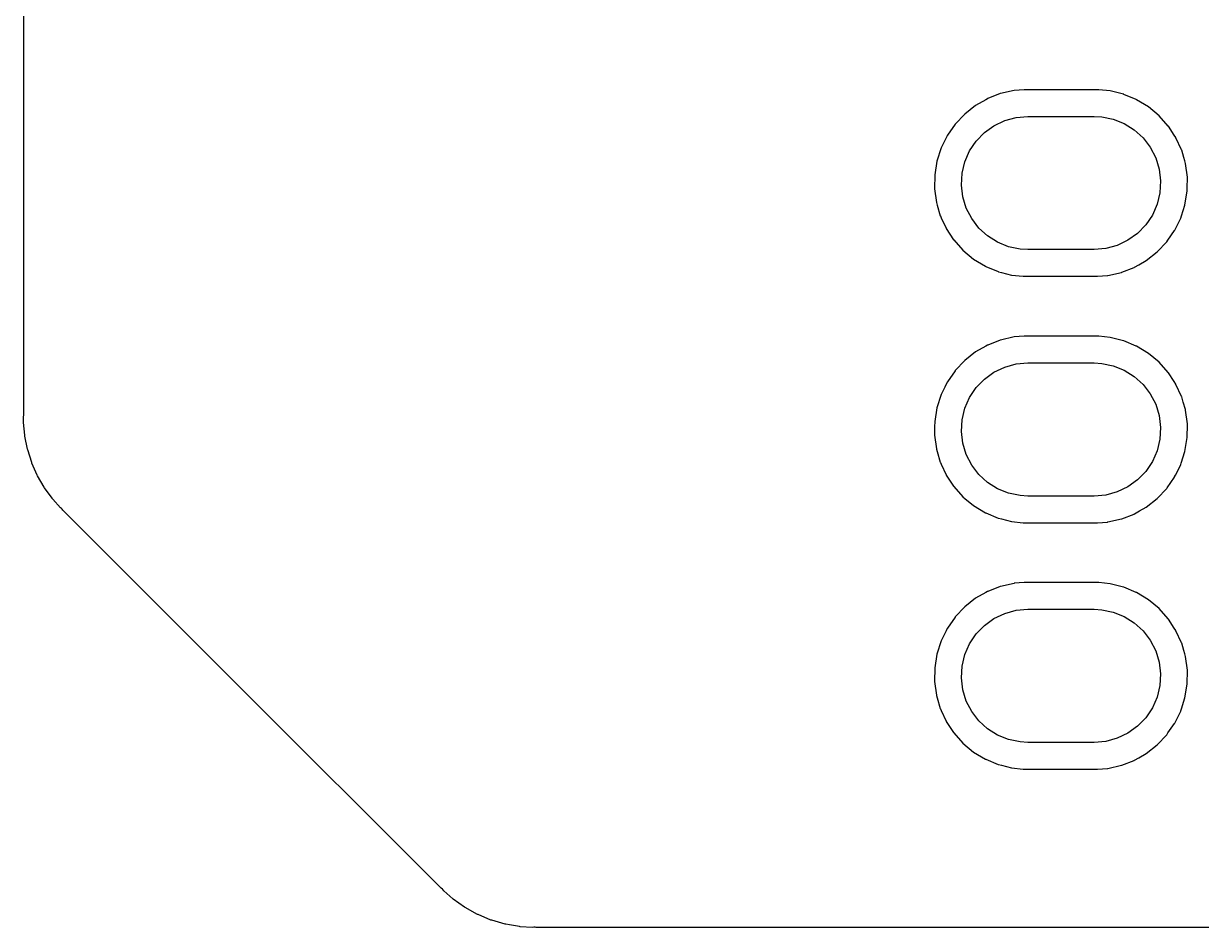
# Model space of a CAD drawing. Extents: x 132 to 182, y -154 to -53.
# Drawn here: x 132.35 to 154.8, y -153.91 to -136.67 of the extents above; entities that cross this region are included whole.
import ezdxf

# ---------------------------------------------------------------- set-up
doc = ezdxf.new("R2010")
doc.units = 0
doc.layers.add('BLACK', color=7, linetype='CONTINUOUS')

msp = doc.modelspace()

# ---------------------------------------------------------------- linework, layer by layer
at = {"layer": 'BLACK', "linetype": 'CONTINUOUS'}
for p, q in [((132.356, -143.949), (132.356, -134.784)), ((150.97, -138.006), (150.733, -138.098)), ((150.975, -138.004), (150.97, -138.006)), ((150.97, -138.006), (150.97, -138.006)), ((151.232, -137.946), (150.975, -138.004)), ((151.237, -137.945), (151.232, -137.946)), ((151.427, -137.931), (151.237, -137.945)), ((151.237, -137.945), (151.237, -137.945)), ((151.429, -137.931), (151.427, -137.931)), ((151.427, -137.931), (151.427, -137.931)), ((152.846, -137.931), (151.429, -137.931)), ((153.066, -137.953), (152.846, -137.931)), ((153.19, -137.985), (153.066, -137.953)), ((153.317, -138.017), (153.19, -137.985)), ((153.322, -138.018), (153.317, -138.017)), ((153.317, -138.017), (153.317, -138.017)), ((153.326, -138.02), (153.322, -138.018)), ((153.561, -138.119), (153.326, -138.02)), ((153.326, -138.02), (153.326, -138.02)), ((150.499, -138.231), (150.291, -138.395)), ((150.692, -138.121), (150.499, -138.231)), ((150.724, -138.102), (150.692, -138.121)), ((150.728, -138.1), (150.724, -138.102)), ((150.724, -138.102), (150.724, -138.102)), ((150.733, -138.098), (150.728, -138.1)), ((150.733, -138.098), (150.733, -138.098)), ((153.566, -138.121), (153.561, -138.119)), ((153.792, -138.258), (153.566, -138.121)), ((153.995, -138.427), (153.792, -138.258)), ((150.291, -138.395), (150.11, -138.587)), ((150.849, -138.617), (151.053, -138.519)), ((151.053, -138.519), (151.271, -138.46)), ((151.271, -138.46), (151.496, -138.44)), ((151.496, -138.44), (152.756, -138.44)), ((152.756, -138.44), (152.902, -138.448)), ((152.902, -138.448), (153.123, -138.494)), ((153.123, -138.494), (153.333, -138.578)), ((154.171, -138.624), (153.995, -138.427)), ((150.107, -138.591), (149.962, -138.8)), ((150.11, -138.587), (150.107, -138.591)), ((150.509, -138.91), (150.666, -138.748)), ((150.666, -138.748), (150.849, -138.617)), ((153.333, -138.578), (153.524, -138.698)), ((153.524, -138.698), (153.691, -138.85)), ((154.173, -138.628), (154.171, -138.624)), ((154.284, -138.797), (154.173, -138.628)), ((154.173, -138.628), (154.173, -138.628)), ((149.938, -138.849), (149.842, -139.042)), ((149.957, -138.809), (149.938, -138.849)), ((149.959, -138.805), (149.957, -138.809)), ((149.957, -138.809), (149.957, -138.809)), ((149.962, -138.8), (149.959, -138.805)), ((150.383, -139.098), (150.509, -138.91)), ((153.691, -138.85), (153.828, -139.029)), ((154.316, -138.845), (154.284, -138.797)), ((154.318, -138.849), (154.316, -138.845)), ((154.424, -139.08), (154.318, -138.849)), ((149.842, -139.042), (149.762, -139.293)), ((150.292, -139.305), (150.383, -139.098)), ((153.828, -139.029), (153.932, -139.23)), ((154.427, -139.085), (154.424, -139.08)), ((154.468, -139.226), (154.427, -139.085)), ((149.762, -139.293), (149.719, -139.554)), ((150.24, -139.524), (150.292, -139.305)), ((153.932, -139.23), (153.998, -139.446)), ((154.486, -139.288), (154.468, -139.226)), ((154.5, -139.339), (154.486, -139.288)), ((154.536, -139.601), (154.5, -139.339)), ((149.719, -139.554), (149.716, -139.819)), ((150.227, -139.75), (150.24, -139.524)), ((153.998, -139.446), (154.025, -139.67)), ((154.533, -139.818), (154.536, -139.601)), ((149.716, -139.819), (149.751, -140.081)), ((150.254, -139.974), (150.227, -139.75)), ((154.025, -139.67), (154.012, -139.895)), ((154.49, -140.126), (154.533, -139.865)), ((154.533, -139.865), (154.533, -139.818)), ((149.751, -140.081), (149.753, -140.085)), ((149.753, -140.085), (149.753, -140.085)), ((149.753, -140.085), (149.766, -140.131)), ((150.32, -140.19), (150.254, -139.974)), ((154.012, -139.895), (153.96, -140.115)), ((149.766, -140.131), (149.825, -140.334)), ((150.424, -140.39), (150.32, -140.19)), ((153.96, -140.115), (153.869, -140.322)), ((154.422, -140.338), (154.489, -140.131)), ((154.489, -140.131), (154.49, -140.126)), ((149.825, -140.334), (149.827, -140.339)), ((149.827, -140.339), (149.827, -140.339)), ((149.827, -140.339), (149.843, -140.373)), ((149.843, -140.373), (149.936, -140.574)), ((150.561, -140.569), (150.424, -140.39)), ((153.743, -140.509), (153.586, -140.671)), ((153.869, -140.322), (153.743, -140.509)), ((154.295, -140.61), (154.408, -140.382)), ((154.408, -140.382), (154.41, -140.378)), ((154.408, -140.382), (154.408, -140.382)), ((154.41, -140.378), (154.422, -140.338)), ((149.936, -140.574), (149.939, -140.578)), ((149.939, -140.578), (150.078, -140.792)), ((150.728, -140.721), (150.561, -140.569)), ((150.919, -140.841), (150.728, -140.721)), ((153.586, -140.671), (153.402, -140.803)), ((154.165, -140.799), (154.29, -140.619)), ((154.29, -140.619), (154.293, -140.615)), ((154.29, -140.619), (154.29, -140.619)), ((154.293, -140.615), (154.295, -140.61)), ((150.078, -140.792), (150.078, -140.792)), ((150.078, -140.792), (150.081, -140.795)), ((150.081, -140.795), (150.257, -140.993)), ((150.257, -140.993), (150.46, -141.162)), ((151.129, -140.926), (150.919, -140.841)), ((151.35, -140.971), (151.129, -140.926)), ((151.496, -140.98), (151.35, -140.971)), ((152.756, -140.98), (151.496, -140.98)), ((152.981, -140.96), (152.756, -140.98)), ((153.199, -140.9), (152.981, -140.96)), ((153.402, -140.803), (153.199, -140.9)), ((153.961, -141.025), (154.142, -140.832)), ((154.142, -140.832), (154.165, -140.799)), ((150.46, -141.162), (150.686, -141.299)), ((153.608, -141.271), (153.753, -141.188)), ((153.753, -141.188), (153.961, -141.025)), ((150.686, -141.299), (150.691, -141.301)), ((150.691, -141.301), (150.691, -141.301)), ((150.691, -141.301), (150.926, -141.399)), ((150.926, -141.399), (150.926, -141.399)), ((150.926, -141.399), (150.93, -141.401)), ((150.93, -141.401), (150.935, -141.402)), ((150.935, -141.402), (150.935, -141.402)), ((150.935, -141.402), (150.99, -141.416)), ((150.99, -141.416), (151.186, -141.466)), ((153.02, -141.474), (153.277, -141.415)), ((153.277, -141.415), (153.284, -141.413)), ((153.284, -141.413), (153.519, -141.321)), ((153.519, -141.321), (153.524, -141.319)), ((153.519, -141.321), (153.519, -141.321)), ((153.524, -141.319), (153.529, -141.316)), ((153.529, -141.316), (153.608, -141.271)), ((151.186, -141.466), (151.406, -141.488)), ((151.406, -141.488), (152.823, -141.488)), ((152.823, -141.488), (152.825, -141.488)), ((152.825, -141.488), (153.015, -141.474)), ((152.825, -141.488), (152.825, -141.488)), ((153.015, -141.474), (153.015, -141.474)), ((153.015, -141.474), (153.02, -141.474)), ((150.97, -142.707), (150.733, -142.8)), ((150.975, -142.706), (150.97, -142.707)), ((150.97, -142.707), (150.97, -142.707)), ((151.232, -142.647), (150.975, -142.706)), ((151.237, -142.647), (151.232, -142.647)), ((151.427, -142.633), (151.237, -142.647)), ((151.237, -142.647), (151.237, -142.647)), ((151.429, -142.633), (151.427, -142.633)), ((151.427, -142.633), (151.427, -142.633)), ((152.846, -142.633), (151.429, -142.633)), ((153.066, -142.655), (152.846, -142.633)), ((153.19, -142.686), (153.066, -142.655)), ((153.317, -142.719), (153.19, -142.686)), ((153.322, -142.72), (153.317, -142.719)), ((153.317, -142.719), (153.317, -142.719)), ((153.326, -142.722), (153.322, -142.72)), ((153.561, -142.82), (153.326, -142.722)), ((153.326, -142.722), (153.326, -142.722)), ((150.499, -142.933), (150.291, -143.096)), ((150.692, -142.822), (150.499, -142.933)), ((150.724, -142.804), (150.692, -142.822)), ((150.728, -142.802), (150.724, -142.804)), ((150.724, -142.804), (150.724, -142.804)), ((150.733, -142.8), (150.728, -142.802)), ((150.733, -142.8), (150.733, -142.8)), ((153.566, -142.822), (153.561, -142.82)), ((153.792, -142.959), (153.566, -142.822)), ((153.995, -143.128), (153.792, -142.959)), ((150.291, -143.096), (150.11, -143.289)), ((150.849, -143.318), (151.053, -143.221)), ((151.053, -143.221), (151.271, -143.161)), ((151.271, -143.161), (151.496, -143.141)), ((151.496, -143.141), (152.756, -143.141)), ((152.756, -143.141), (152.902, -143.15)), ((152.902, -143.15), (153.123, -143.195)), ((153.123, -143.195), (153.333, -143.28)), ((154.171, -143.326), (153.995, -143.128)), ((150.107, -143.293), (149.962, -143.501)), ((150.11, -143.289), (150.107, -143.293)), ((150.509, -143.612), (150.666, -143.45)), ((150.666, -143.45), (150.849, -143.318)), ((153.333, -143.28), (153.524, -143.4)), ((153.524, -143.4), (153.691, -143.552)), ((154.173, -143.329), (154.171, -143.326)), ((154.284, -143.499), (154.173, -143.329)), ((154.173, -143.329), (154.173, -143.329)), ((149.912, -143.602), (149.842, -143.743)), ((149.957, -143.51), (149.912, -143.602)), ((149.959, -143.506), (149.957, -143.51)), ((149.957, -143.51), (149.957, -143.51)), ((149.962, -143.501), (149.959, -143.506)), ((150.383, -143.799), (150.509, -143.612)), ((153.691, -143.552), (153.828, -143.731)), ((154.316, -143.547), (154.284, -143.499)), ((154.318, -143.551), (154.316, -143.547)), ((154.424, -143.782), (154.318, -143.551)), ((149.842, -143.743), (149.762, -143.995)), ((150.292, -144.006), (150.383, -143.799)), ((153.828, -143.731), (153.932, -143.931)), ((154.427, -143.787), (154.424, -143.782)), ((154.457, -143.893), (154.427, -143.787)), ((154.498, -144.033), (154.457, -143.893)), ((132.352, -144.261), (132.355, -144.046)), ((132.355, -144.046), (132.358, -144.02)), ((132.357, -143.957), (132.356, -143.949)), ((132.359, -143.999), (132.357, -143.957)), ((132.358, -144.019), (132.36, -144.01)), ((132.358, -144.02), (132.358, -144.019)), ((132.36, -144.01), (132.359, -143.999)), ((149.762, -143.995), (149.719, -144.256)), ((150.24, -144.226), (150.292, -144.006)), ((153.932, -143.931), (153.998, -144.147)), ((154.5, -144.04), (154.498, -144.033)), ((154.536, -144.302), (154.5, -144.04)), ((132.353, -144.275), (132.352, -144.261)), ((132.376, -144.52), (132.353, -144.275)), ((149.718, -144.358), (149.717, -144.446)), ((149.719, -144.256), (149.718, -144.358)), ((150.227, -144.451), (150.24, -144.226)), ((153.998, -144.147), (154.025, -144.371)), ((154.533, -144.519), (154.535, -144.359)), ((154.535, -144.359), (154.536, -144.307)), ((154.536, -144.307), (154.536, -144.302)), ((154.536, -144.307), (154.536, -144.307)), ((132.376, -144.525), (132.376, -144.52)), ((132.378, -144.539), (132.376, -144.525)), ((132.428, -144.785), (132.378, -144.539)), ((149.717, -144.446), (149.716, -144.52)), ((149.716, -144.52), (149.751, -144.782)), ((150.254, -144.675), (150.227, -144.451)), ((154.025, -144.371), (154.012, -144.597)), ((154.49, -144.828), (154.533, -144.567)), ((154.533, -144.567), (154.533, -144.519)), ((132.431, -144.798), (132.428, -144.785)), ((132.507, -145.038), (132.431, -144.798)), ((149.751, -144.782), (149.753, -144.787)), ((149.753, -144.787), (149.753, -144.787)), ((149.753, -144.787), (149.766, -144.832)), ((150.32, -144.891), (150.254, -144.675)), ((154.012, -144.597), (153.96, -144.816)), ((149.766, -144.832), (149.825, -145.036)), ((149.825, -145.036), (149.827, -145.04)), ((150.424, -145.092), (150.32, -144.891)), ((153.869, -145.023), (153.743, -145.211)), ((153.96, -144.816), (153.869, -145.023)), ((154.419, -145.051), (154.489, -144.832)), ((154.489, -144.832), (154.49, -144.828)), ((132.512, -145.051), (132.507, -145.038)), ((132.613, -145.281), (132.512, -145.051)), ((149.827, -145.04), (149.827, -145.04)), ((149.827, -145.04), (149.843, -145.075)), ((149.843, -145.075), (149.936, -145.276)), ((150.561, -145.271), (150.424, -145.092)), ((153.743, -145.211), (153.586, -145.373)), ((154.31, -145.281), (154.408, -145.084)), ((154.408, -145.084), (154.41, -145.079)), ((154.408, -145.084), (154.408, -145.084)), ((154.41, -145.079), (154.419, -145.051)), ((132.619, -145.293), (132.613, -145.281)), ((132.744, -145.511), (132.619, -145.293)), ((149.936, -145.276), (149.939, -145.28)), ((149.939, -145.28), (150.078, -145.493)), ((150.728, -145.423), (150.561, -145.271)), ((150.919, -145.543), (150.728, -145.423)), ((153.586, -145.373), (153.402, -145.504)), ((154.15, -145.523), (154.29, -145.32)), ((154.29, -145.32), (154.293, -145.316)), ((154.29, -145.32), (154.29, -145.32)), ((154.293, -145.316), (154.31, -145.281)), ((132.751, -145.523), (132.744, -145.511)), ((132.896, -145.723), (132.751, -145.523)), ((150.078, -145.493), (150.078, -145.493)), ((150.078, -145.493), (150.081, -145.497)), ((150.081, -145.497), (150.257, -145.694)), ((150.257, -145.694), (150.303, -145.732)), ((151.129, -145.627), (150.919, -145.543)), ((151.35, -145.673), (151.129, -145.627)), ((151.496, -145.681), (151.35, -145.673)), ((152.756, -145.681), (151.496, -145.681)), ((152.981, -145.661), (152.756, -145.681)), ((153.199, -145.602), (152.981, -145.661)), ((153.402, -145.504), (153.199, -145.602)), ((153.961, -145.726), (154.142, -145.534)), ((154.142, -145.534), (154.15, -145.523)), ((132.899, -145.727), (132.896, -145.723)), ((132.907, -145.737), (132.899, -145.727)), ((133.056, -145.903), (132.907, -145.737)), ((133.073, -145.919), (133.056, -145.903)), ((133.088, -145.93), (133.073, -145.919)), ((133.102, -145.949), (133.088, -145.93)), ((150.303, -145.732), (150.452, -145.856)), ((150.452, -145.856), (150.46, -145.863)), ((150.46, -145.863), (150.686, -146)), ((153.621, -145.965), (153.753, -145.89)), ((153.753, -145.89), (153.961, -145.726)), ((133.115, -145.964), (133.102, -145.949)), ((136.369, -149.219), (133.115, -145.964)), ((150.686, -146), (150.691, -146.002)), ((150.691, -146.002), (150.691, -146.002)), ((150.691, -146.002), (150.926, -146.101)), ((150.926, -146.101), (150.926, -146.101)), ((150.926, -146.101), (150.93, -146.103)), ((150.93, -146.103), (150.935, -146.104)), ((150.935, -146.104), (150.935, -146.104)), ((150.935, -146.104), (150.99, -146.118)), ((150.99, -146.118), (151.186, -146.168)), ((153.02, -146.175), (153.277, -146.117)), ((153.277, -146.117), (153.284, -146.114)), ((153.284, -146.114), (153.519, -146.023)), ((153.519, -146.023), (153.524, -146.021)), ((153.519, -146.023), (153.519, -146.023)), ((153.524, -146.021), (153.529, -146.018)), ((153.529, -146.018), (153.621, -145.965)), ((151.186, -146.168), (151.406, -146.19)), ((151.406, -146.19), (152.823, -146.19)), ((152.823, -146.19), (152.825, -146.19)), ((152.825, -146.19), (153.015, -146.176)), ((152.825, -146.19), (152.825, -146.19)), ((153.015, -146.176), (153.02, -146.175)), ((153.015, -146.176), (153.015, -146.176)), ((150.724, -147.502), (150.692, -147.521)), ((150.728, -147.5), (150.724, -147.502)), ((150.724, -147.502), (150.724, -147.502)), ((150.733, -147.498), (150.728, -147.5)), ((150.97, -147.406), (150.733, -147.498)), ((150.733, -147.498), (150.733, -147.498)), ((150.975, -147.404), (150.97, -147.406)), ((150.97, -147.406), (150.97, -147.406)), ((151.232, -147.346), (150.975, -147.404)), ((151.237, -147.345), (151.232, -147.346)), ((151.427, -147.331), (151.237, -147.345)), ((151.237, -147.345), (151.237, -147.345)), ((151.429, -147.331), (151.427, -147.331)), ((151.427, -147.331), (151.427, -147.331)), ((152.846, -147.331), (151.429, -147.331)), ((153.066, -147.353), (152.846, -147.331)), ((153.19, -147.385), (153.066, -147.353)), ((153.317, -147.417), (153.19, -147.385)), ((153.322, -147.418), (153.317, -147.417)), ((153.317, -147.417), (153.317, -147.417)), ((153.326, -147.42), (153.322, -147.418)), ((153.561, -147.519), (153.326, -147.42)), ((153.326, -147.42), (153.326, -147.42)), ((150.499, -147.631), (150.291, -147.795)), ((150.692, -147.521), (150.499, -147.631)), ((153.566, -147.521), (153.561, -147.519)), ((153.792, -147.658), (153.566, -147.521)), ((153.995, -147.827), (153.792, -147.658)), ((150.291, -147.795), (150.11, -147.987)), ((150.849, -148.017), (151.053, -147.919)), ((151.053, -147.919), (151.271, -147.86)), ((151.271, -147.86), (151.496, -147.84)), ((151.496, -147.84), (152.756, -147.84)), ((152.756, -147.84), (152.902, -147.848)), ((152.902, -147.848), (153.123, -147.894)), ((153.123, -147.894), (153.333, -147.978)), ((154.171, -148.024), (153.995, -147.827)), ((150.107, -147.991), (149.962, -148.2)), ((150.11, -147.987), (150.107, -147.991)), ((150.509, -148.31), (150.666, -148.148)), ((150.666, -148.148), (150.849, -148.017)), ((153.333, -147.978), (153.524, -148.098)), ((153.524, -148.098), (153.691, -148.25)), ((154.173, -148.028), (154.171, -148.024)), ((154.284, -148.197), (154.173, -148.028)), ((154.173, -148.028), (154.173, -148.028)), ((149.938, -148.249), (149.842, -148.442)), ((149.957, -148.209), (149.938, -148.249)), ((149.959, -148.205), (149.957, -148.209)), ((149.957, -148.209), (149.957, -148.209)), ((149.962, -148.2), (149.959, -148.205)), ((150.383, -148.498), (150.509, -148.31)), ((153.691, -148.25), (153.828, -148.429)), ((154.316, -148.245), (154.284, -148.197)), ((154.318, -148.249), (154.316, -148.245)), ((154.424, -148.48), (154.318, -148.249)), ((149.842, -148.442), (149.762, -148.693)), ((150.292, -148.705), (150.383, -148.498)), ((153.828, -148.429), (153.932, -148.63)), ((154.427, -148.485), (154.424, -148.48)), ((154.468, -148.626), (154.427, -148.485)), ((154.486, -148.688), (154.468, -148.626)), ((149.762, -148.693), (149.719, -148.954)), ((150.24, -148.924), (150.292, -148.705)), ((153.932, -148.63), (153.998, -148.846)), ((153.998, -148.846), (154.025, -149.07)), ((154.5, -148.739), (154.486, -148.688)), ((154.536, -149.001), (154.5, -148.739)), ((149.719, -148.954), (149.716, -149.219)), ((150.227, -149.15), (150.24, -148.924)), ((154.025, -149.07), (154.012, -149.295)), ((154.533, -149.265), (154.536, -149.001)), ((140.299, -153.149), (136.369, -149.219)), ((149.716, -149.219), (149.751, -149.481)), ((150.254, -149.374), (150.227, -149.15)), ((154.012, -149.295), (153.96, -149.515)), ((154.49, -149.526), (154.533, -149.265)), ((149.751, -149.481), (149.753, -149.485)), ((149.753, -149.485), (149.753, -149.485)), ((149.753, -149.485), (149.766, -149.531)), ((150.32, -149.59), (150.254, -149.374)), ((153.96, -149.515), (153.869, -149.722)), ((154.489, -149.531), (154.49, -149.526)), ((149.766, -149.531), (149.825, -149.734)), ((149.825, -149.734), (149.827, -149.739)), ((149.827, -149.739), (149.827, -149.739)), ((149.827, -149.739), (149.843, -149.773)), ((150.424, -149.79), (150.32, -149.59)), ((153.869, -149.722), (153.743, -149.909)), ((154.41, -149.778), (154.422, -149.738)), ((154.422, -149.738), (154.489, -149.531)), ((149.843, -149.773), (149.936, -149.974)), ((149.936, -149.974), (149.939, -149.978)), ((150.561, -149.969), (150.424, -149.79)), ((150.728, -150.121), (150.561, -149.969)), ((153.743, -149.909), (153.586, -150.071)), ((154.295, -150.01), (154.408, -149.782)), ((154.408, -149.782), (154.41, -149.778)), ((154.408, -149.782), (154.408, -149.782)), ((149.939, -149.978), (150.078, -150.192)), ((150.078, -150.192), (150.078, -150.192)), ((150.078, -150.192), (150.081, -150.195)), ((150.081, -150.195), (150.257, -150.393)), ((150.919, -150.241), (150.728, -150.121)), ((153.586, -150.071), (153.402, -150.203)), ((154.142, -150.232), (154.165, -150.199)), ((154.165, -150.199), (154.29, -150.019)), ((154.29, -150.019), (154.293, -150.015)), ((154.29, -150.019), (154.29, -150.019)), ((154.293, -150.015), (154.295, -150.01)), ((150.257, -150.393), (150.46, -150.562)), ((151.129, -150.326), (150.919, -150.241)), ((151.35, -150.371), (151.129, -150.326)), ((151.496, -150.38), (151.35, -150.371)), ((152.756, -150.38), (151.496, -150.38)), ((152.981, -150.36), (152.756, -150.38)), ((153.199, -150.3), (152.981, -150.36)), ((153.402, -150.203), (153.199, -150.3)), ((153.753, -150.588), (153.961, -150.425)), ((153.961, -150.425), (154.142, -150.232)), ((150.46, -150.562), (150.686, -150.699)), ((153.608, -150.671), (153.753, -150.588)), ((150.686, -150.699), (150.691, -150.701)), ((150.691, -150.701), (150.691, -150.701)), ((150.691, -150.701), (150.926, -150.799)), ((150.926, -150.799), (150.926, -150.799)), ((150.926, -150.799), (150.93, -150.801)), ((150.93, -150.801), (150.935, -150.802)), ((150.935, -150.802), (150.935, -150.802)), ((150.935, -150.802), (150.99, -150.816)), ((150.99, -150.816), (151.186, -150.866)), ((151.186, -150.866), (151.406, -150.888)), ((152.825, -150.888), (153.015, -150.874)), ((153.015, -150.874), (153.015, -150.874)), ((153.015, -150.874), (153.02, -150.874)), ((153.02, -150.874), (153.277, -150.815)), ((153.277, -150.815), (153.284, -150.813)), ((153.284, -150.813), (153.519, -150.721)), ((153.519, -150.721), (153.524, -150.719)), ((153.519, -150.721), (153.519, -150.721)), ((153.524, -150.719), (153.529, -150.716)), ((153.529, -150.716), (153.608, -150.671)), ((151.406, -150.888), (152.823, -150.888)), ((152.823, -150.888), (152.825, -150.888)), ((152.825, -150.888), (152.825, -150.888)), ((140.312, -153.16), (140.299, -153.149)), ((140.337, -153.179), (140.312, -153.16)), ((140.342, -153.186), (140.337, -153.179)), ((140.343, -153.187), (140.342, -153.186)), ((140.342, -153.186), (140.342, -153.186)), ((140.361, -153.207), (140.343, -153.187)), ((140.532, -153.36), (140.361, -153.207)), ((140.543, -153.369), (140.532, -153.36)), ((140.759, -153.522), (140.543, -153.369)), ((140.771, -153.53), (140.759, -153.522)), ((141.003, -153.658), (140.771, -153.53)), ((141.016, -153.664), (141.003, -153.658)), ((141.261, -153.766), (141.016, -153.664)), ((141.275, -153.77), (141.261, -153.766)), ((141.529, -153.844), (141.275, -153.77)), ((141.543, -153.847), (141.529, -153.844)), ((141.612, -153.859), (141.543, -153.847)), ((141.805, -153.891), (141.612, -153.859)), ((141.819, -153.893), (141.805, -153.891)), ((142.056, -153.906), (141.819, -153.893)), ((142.079, -153.905), (142.056, -153.906)), ((142.088, -153.904), (142.079, -153.905)), ((142.097, -153.903), (142.088, -153.904)), ((142.088, -153.904), (142.088, -153.904)), ((142.106, -153.904), (142.097, -153.903)), ((142.121, -153.907), (142.106, -153.904)), ((142.106, -153.904), (142.106, -153.904)), ((142.14, -153.908), (142.121, -153.907)), ((172.564, -153.908), (142.14, -153.908))]:
    msp.add_line(p, q, dxfattribs=at)

doc.saveas('drawing.dxf')
